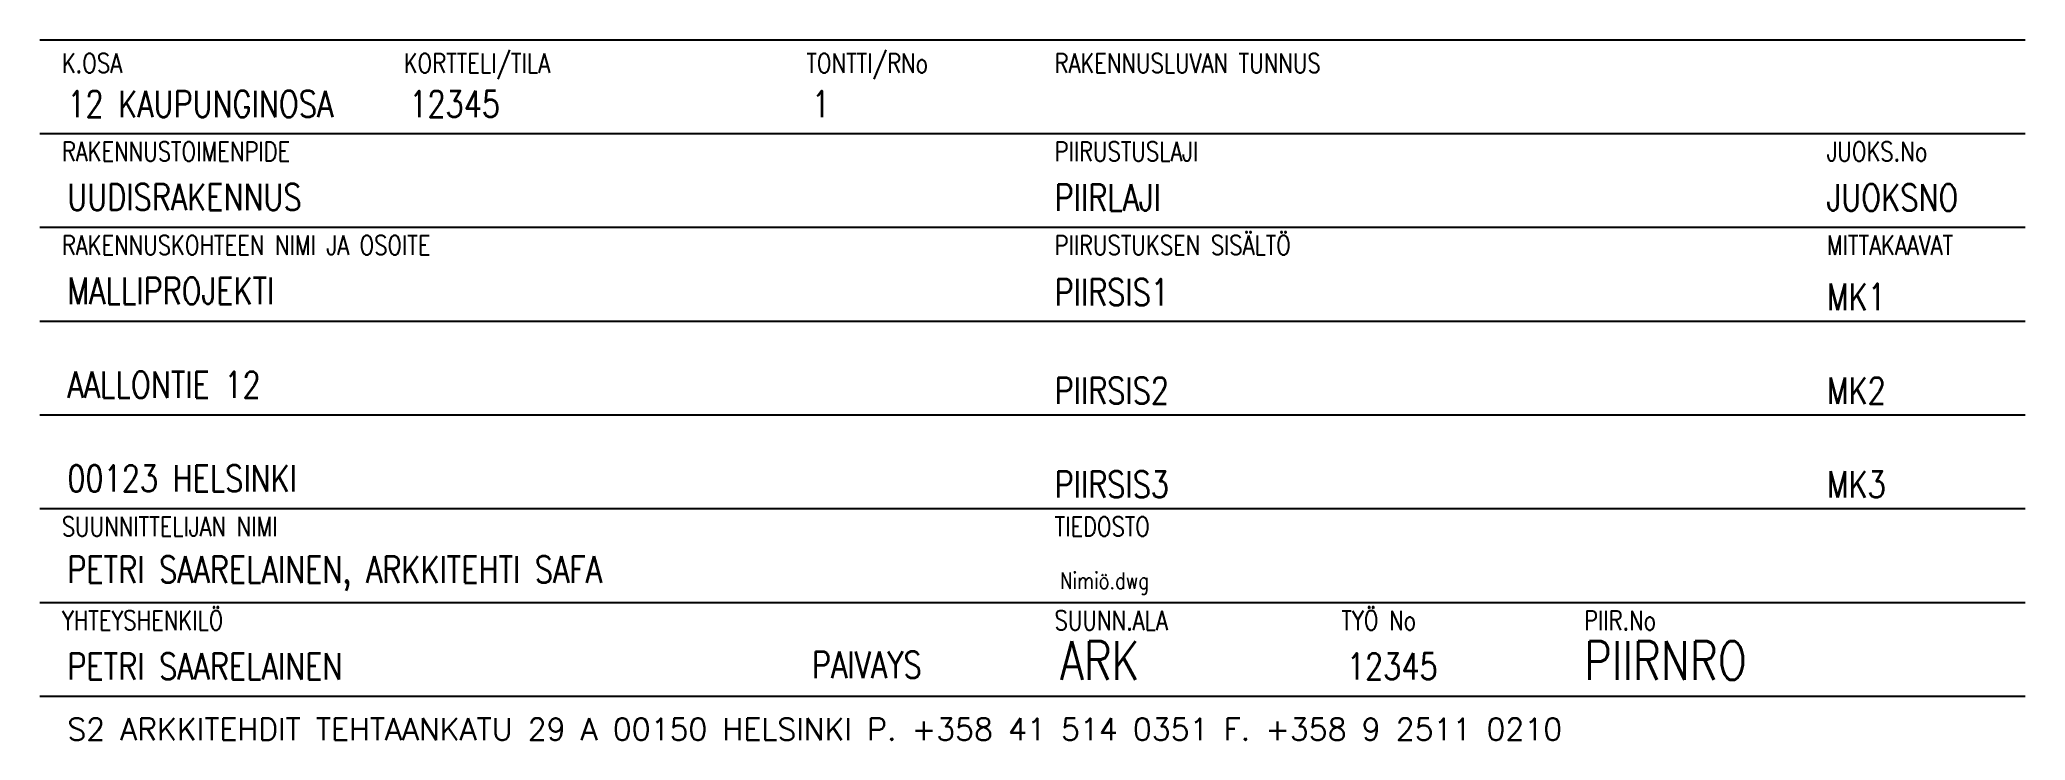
# Model space of a CAD drawing. Header units: millimetres. Extents: x -190 to -10, y 10 to 74.
import ezdxf
from ezdxf.enums import TextEntityAlignment as Align

# ---------------------------------------------------------------- set-up
doc = ezdxf.new("R2010")
doc.units = ezdxf.units.MM
doc.header["$LTSCALE"] = 0.5
doc.styles.add('S', font='romans.shx')

msp = doc.modelspace()

# ---------------------------------------------------------------- linework, layer by layer
at = {"color": 0}
for p, q in [((-190, 73.5), (-10, 73.5)), ((-190, 65), (-10, 65)), ((-190, 56.5), (-10, 56.5)), ((-190, 48), (-10, 48)), ((-190, 39.5), (-10, 39.5)), ((-190, 31), (-10, 31)), ((-190, 22.5), (-10, 22.5)), ((-190, 14), (-10, 14))]:
    msp.add_line(p, q, dxfattribs=at)

# ---------------------------------------------------------------- texts
at = {"color": 0, "style": 'S', "width": 0.8}
for s, p in [('K.OSA', (-188, 70.5)), ('KORTTELI/TILA', (-157, 70.5)), ('TONTTI/RNo', (-120.5, 70.5)), ('RAKENNUSLUVAN TUNNUS', (-98, 70.5)), ('RAKENNUSTOIMENPIDE', (-188, 62.5)), ('PIIRUSTUSLAJI', (-98, 62.5)), ('JUOKS.No', (-28, 62.5)), ('PIIRUSTUKSEN SISÄLTÖ', (-98, 54)), ('RAKENNUSKOHTEEN NIMI JA OSOITE', (-188, 54)), ('MITTAKAAVAT', (-28, 54)), ('SUUNNITTELIJAN NIMI', (-188, 28.5)), ('TIEDOSTO', (-98, 28.5)), ('YHTEYSHENKILÖ', (-188, 20)), ('SUUNN.ALA', (-98, 20)), ('TYÖ No', (-72, 20)), ('PIIR.No', (-50, 20))]:
    msp.add_text(s, height=1.75, dxfattribs=at).set_placement(p)
at = {"color": 0, "attachment_point": 7, "style": 'S'}
for s, insert, char_height, width in [('{\\W0.8;12 KAUPUNGINOSA}', (-187.5, 66.48), 2.4, 28.1715), ('{\\W0.8;12345}', (-156.5, 66.48), 2.4, 31.2942), ('{\\W0.8;1}', (-120, 66.48), 2.4, 18.8916), ('{\\W0.8;UUDISRAKENNUS}', (-187.5, 58.04), 2.4, 18.8916), ('{\\W0.8;MALLIPROJEKTI}', (-187.5, 49.54), 2.4, 86.7853), ('\\pt57.5;{\\W0.8;AALLONTIE 12}', (-187.5, 41.03), 2.4, 86.7463), ('{\\W0.8;00123 HELSINKI}', (-187.5, 32.54), 2.4, 86.7463), ('{\\W0.8;PETRI SAARELAINEN, ARKKITEHTI SAFA}', (-187.5, 23.56), 2.4, 86.8581), ('{\\W0.8;Nimiö.dwg}', (-97.5, 23.22), 1.5, 87.2947), ('{\\W0.8;PETRI SAARELAINEN}', (-187.5, 15.51), 2.4, 86.8117), ('{\\W0.8;12345}', (-71.5, 15.51), 2.4, 86.8117)]:
    msp.add_mtext(s, dxfattribs=dict(at, insert=insert, char_height=char_height, width=width))
at = {"color": 2, "insert": (-97.5, 15.49), "char_height": 3.5, "width": 25.2452, "attachment_point": 7, "style": 'S'}
msp.add_mtext('{\\W0.8;ARK}', dxfattribs=at)
at = {"insert": (-187.5, 10.01), "char_height": 2, "width": 178.0564, "attachment_point": 7, "style": 'S'}
msp.add_mtext('S2 ARKKITEHDIT TEHTAANKATU 29 A 00150 HELSINKI P. +358 41 514 0351 F. +358 9 2511 0210', dxfattribs=at)
at = {"color": 0, "style": 'S', "width": 0.8}
for tag, p, s in [('PIIRLAJI', (-98, 58), 'TYÖPIIRUSTUS'), ('JUOKSNO', (-28, 58), ''), ('MK1', (-28, 49), ''), ('PIIRSIS2', (-98, 40.5), ''), ('MK2', (-28, 40.5), ''), ('PIIRSIS3', (-98, 32), ''), ('MK3', (-28, 32), ''), ('PAIVAYS', (-120, 15.65), '')]:
    msp.add_attdef(tag, p, s, height=2.4, dxfattribs=at)
at = {"style": 'S', "width": 0.8}
msp.add_attdef('PIIRSIS1', text='POHJAPIIRUSTUS 1 KERROS', height=2.4, dxfattribs=at).set_placement((-98, 48.7), align=Align.BOTTOM_LEFT)
at = {"color": 2, "style": 'S', "width": 0.8}
msp.add_attdef('PIIRNRO', (-50, 15.49), 'F0301', height=3.5, dxfattribs=at)

doc.saveas('drawing.dxf')
